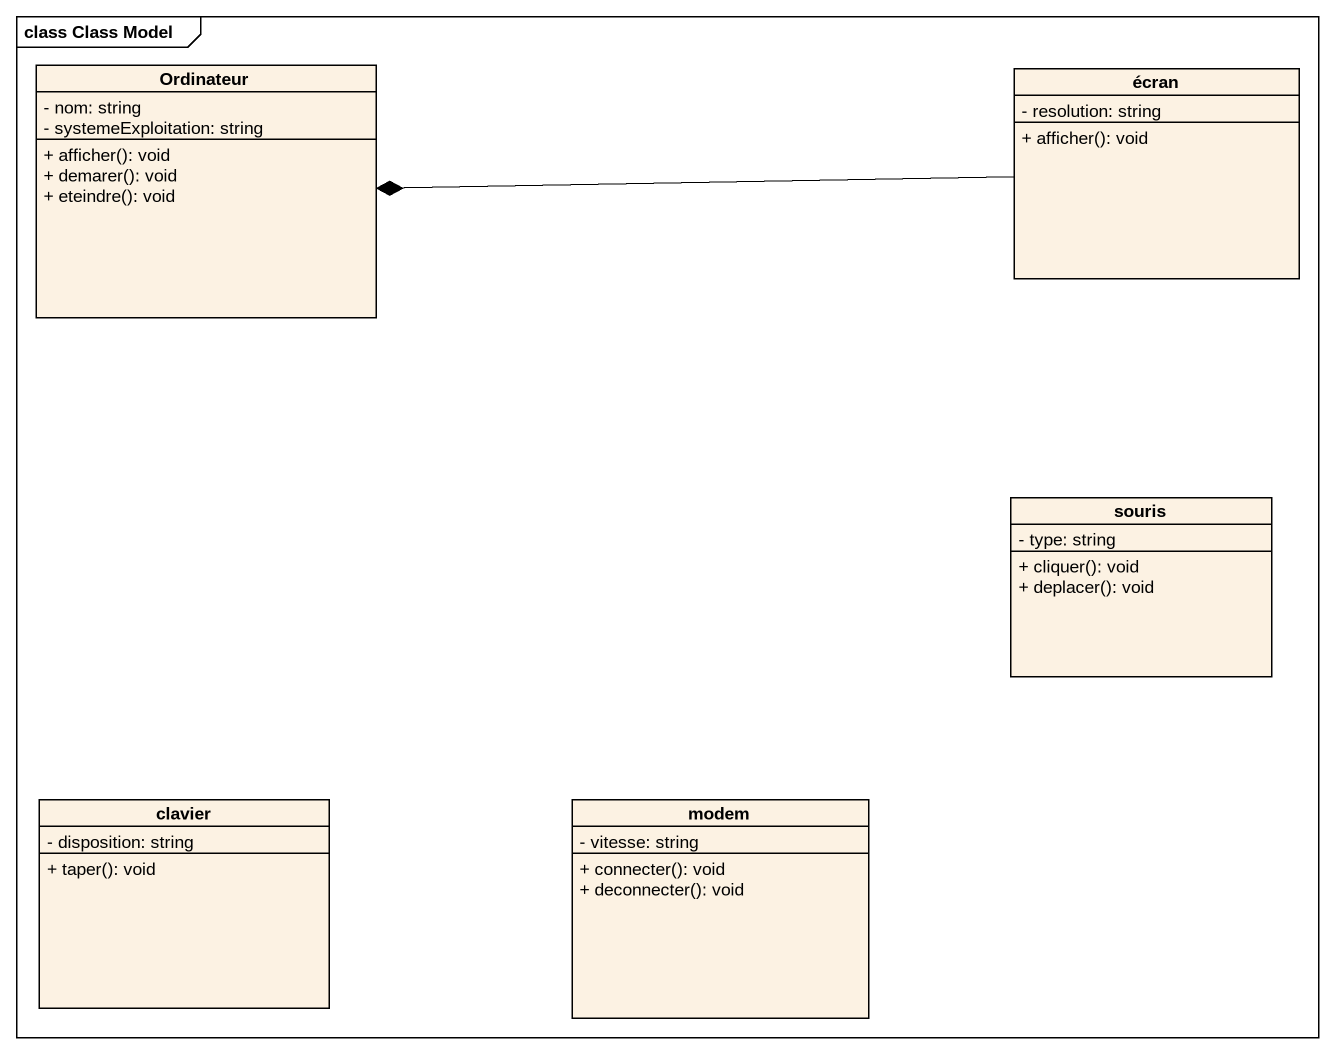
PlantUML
@startuml
mainframe class Class Model
hide circle
hide empty members
skinparam classAttributeIconSize 0
class Ordinateur {
  - nom: string
  - systemeExploitation: string
  + afficher(): void
  + demarer(): void
  + eteindre(): void
}
class écran {
  - resolution: string
  + afficher(): void
}
class souris {
  - type: string
  + cliquer(): void
  + deplacer(): void
}
class clavier {
  - disposition: string
  + taper(): void
}
class modem {
  - vitesse: string
  + connecter(): void
  + deconnecter(): void
}
écran -left-* Ordinateur
@enduml
